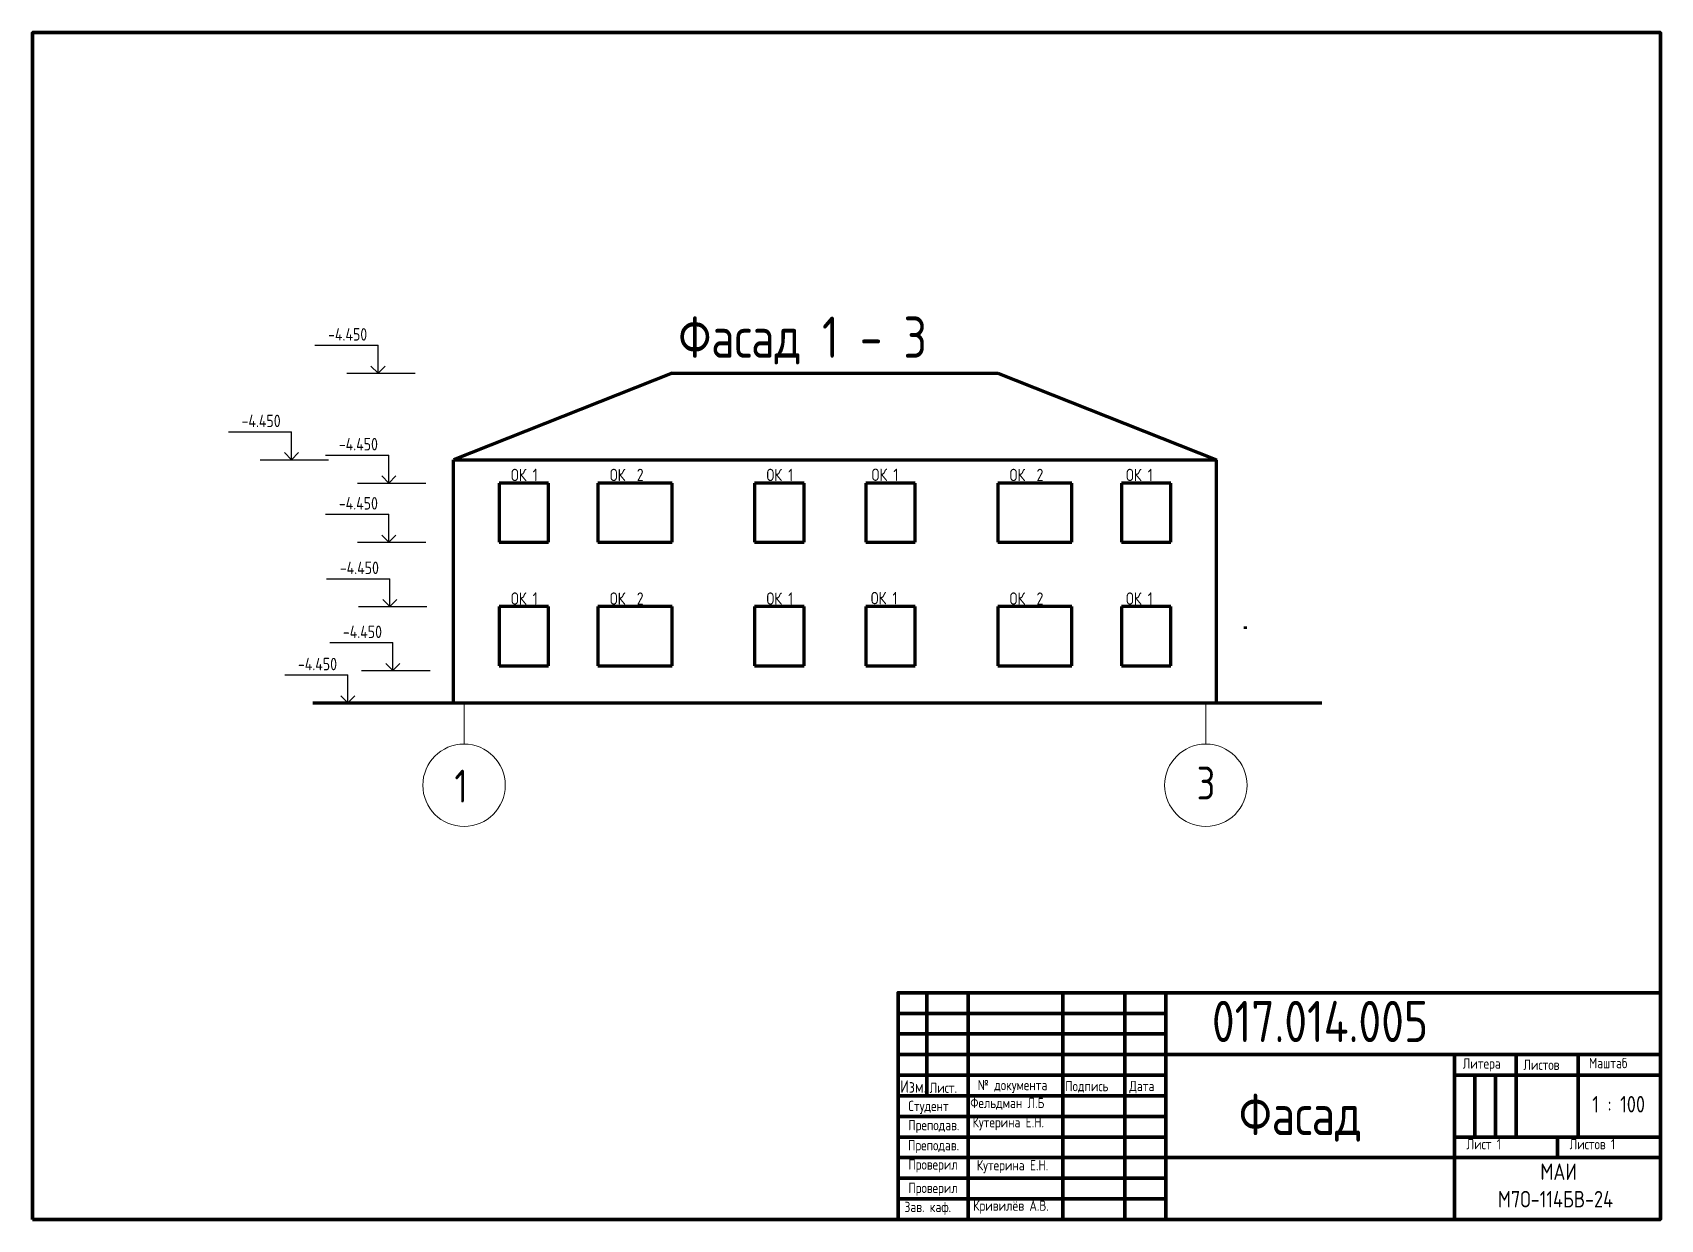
# Paper-space layout 'Фасад' of a CAD drawing. Header units: millimetres. Extents: x 20 to 415, y 5 to 293.
# The model-space entities are those that its viewports show. They can reach past a viewport. Long polylines and large blocks are cut down to what shows.
import ezdxf

# ---------------------------------------------------------------- set-up
doc = ezdxf.new("R2010")
doc.units = ezdxf.units.MM
doc.layers.add('AM_VIEWS', color=1, linetype='Continuous', lineweight=25, plot=False)
for name, color, linetype, lineweight in [('Основная', 5, 'Continuous', 80), ('Основная(схема)', 5, 'Continuous', 70), ('Основной', 5, 'Continuous', 80), ('Размеры', 3, 'Continuous', 30), ('Текст', 102, 'Continuous', 20), ('Тонкая', 250, 'Continuous', 25), ('Тонкая(схема)', 3, 'Continuous', 20)]:
    doc.layers.add(name, color=color, linetype=linetype, lineweight=lineweight)
doc.styles.get("Standard").update_dxf_attribs({"font": 'arial.ttf'})
doc.styles.add('ГОСТ', font='GOST_A.TTF')
doc.styles.add('Схема', font='GOST_A.TTF')

msp = doc.modelspace()

# ---------------------------------------------------------------- linework, layer by layer
at = {"layer": 'Основная(схема)', "linetype": 'ByBlock'}
for p, q in [((-4205.8, 8016.5), (-9510.8, 5916.5)), ((-4205.8, 8016.5), (3694.2, 8016.5)), ((3694.2, 8016.5), (8999.2, 5916.5)), ((-9510.8, 5916.5), (8999.6, 5916.5)), ((-9510.8, 5716.5), (-9510.8, 5916.5)), ((-9510.8, 16.5), (-9510.8, 5716.5)), ((8999.2, 5716.5), (8999.2, 5916.5)), ((8999.2, 16.5), (8999.2, 5716.5)), ((-7205.8, 5351.5), (-8405.8, 5351.5)), ((-8405.8, 5351.5), (-8405.8, 3916.5)), ((-7205.8, 3916.5), (-7205.8, 5351.5)), ((-4205.8, 5351.5), (-6005.8, 5351.5)), ((-6005.8, 5351.5), (-6005.8, 3916.5)), ((-4205.8, 3916.5), (-4205.8, 5351.5)), ((-1005.8, 5351.5), (-2205.8, 5351.5)), ((-2205.8, 5351.5), (-2205.8, 3916.5)), ((-1005.8, 3916.5), (-1005.8, 5351.5)), ((1694.2, 5351.5), (494.2, 5351.5)), ((494.2, 5351.5), (494.2, 3916.5)), ((1694.2, 3916.5), (1694.2, 5351.5)), ((5494.2, 5351.5), (3694.2, 5351.5)), ((3694.2, 5351.5), (3694.2, 3916.5)), ((5494.2, 3916.5), (5494.2, 5351.5)), ((7894.2, 5351.5), (6696.7, 5351.5)), ((6696.7, 5351.5), (6696.7, 3916.5)), ((7894.2, 3916.5), (7894.2, 5351.5)), ((-8405.8, 3916.5), (-7205.8, 3916.5)), ((-6005.8, 3916.5), (-4205.8, 3916.5)), ((-2205.8, 3916.5), (-1005.8, 3916.5)), ((494.2, 3916.5), (1694.2, 3916.5)), ((3694.2, 3916.5), (5494.2, 3916.5)), ((6696.7, 3916.5), (7894.2, 3916.5)), ((-7205.8, 2351.5), (-8405.8, 2351.5)), ((-8405.8, 2351.5), (-8405.8, 916.5)), ((-7205.8, 916.5), (-7205.8, 2351.5)), ((-4205.8, 2351.5), (-6005.8, 2351.5)), ((-6005.8, 2351.5), (-6005.8, 916.5)), ((-4205.8, 916.5), (-4205.8, 2351.5)), ((-1005.8, 2351.5), (-2205.8, 2351.5)), ((-2205.8, 2351.5), (-2205.8, 916.5)), ((-1005.8, 916.5), (-1005.8, 2351.5)), ((1694.2, 2351.5), (494.2, 2351.5)), ((494.2, 2351.5), (494.2, 916.5)), ((1694.2, 916.5), (1694.2, 2351.5)), ((5494.2, 2351.5), (3694.2, 2351.5)), ((3694.2, 2351.5), (3694.2, 916.5)), ((5494.2, 916.5), (5494.2, 2351.5)), ((7894.2, 2351.5), (6696.7, 2351.5)), ((6696.7, 2351.5), (6696.7, 916.5)), ((7894.2, 916.5), (7894.2, 2351.5)), ((9699.2, 1866.5), (9699.2, 1816.5)), ((-8405.8, 916.5), (-7205.8, 916.5)), ((-6005.8, 916.5), (-4205.8, 916.5)), ((-2205.8, 916.5), (-1005.8, 916.5)), ((494.2, 916.5), (1694.2, 916.5)), ((3694.2, 916.5), (5494.2, 916.5)), ((6696.7, 916.5), (7894.2, 916.5)), ((-12928.3, 16.5), (11561.8, 16.5))]:
    msp.add_line(p, q, dxfattribs=at)
at = {"layer": 'Размеры'}
for p, q in [((-12875.1, 8694.8), (-11342.3, 8694.8)), ((-11342.3, 8016.5), (-11342.3, 8694.8)), ((-12101.1, 8016.5), (-10440.6, 8016.5)), ((-11342.3, 8016.5), (-11513.5, 8187.7)), ((-11342.3, 8016.5), (-11171.1, 8187.7)), ((-14975.1, 6594.8), (-13442.3, 6594.8)), ((-13442.3, 5916.5), (-13442.3, 6594.8)), ((-13442.3, 5916.5), (-13613.5, 6087.7)), ((-13442.3, 5916.5), (-13271.1, 6087.7)), ((-12614.7, 6029.8), (-11081.9, 6029.8)), ((-11081.9, 5351.5), (-11081.9, 6029.8)), ((-14201.1, 5916.5), (-12540.6, 5916.5)), ((-11840.8, 5351.5), (-10180.2, 5351.5)), ((-11081.9, 5351.5), (-11253.1, 5522.7)), ((-11081.9, 5351.5), (-10910.7, 5522.7)), ((-12614.7, 4594.8), (-11081.9, 4594.8)), ((-11081.9, 3916.5), (-11081.9, 4594.8)), ((-11081.9, 3916.5), (-11253.1, 4087.7)), ((-11081.9, 3916.5), (-10910.7, 4087.7)), ((-11840.8, 3916.5), (-10180.2, 3916.5)), ((-12590.2, 3029.8), (-11057.4, 3029.8)), ((-11057.4, 2351.5), (-11057.4, 3029.8)), ((-11057.4, 2351.5), (-11228.6, 2522.7)), ((-11057.4, 2351.5), (-10886.2, 2522.7)), ((-11816.2, 2351.5), (-10155.7, 2351.5)), ((-12516, 1477.7), (-10983.2, 1477.7)), ((-10983.2, 799.4), (-10983.2, 1477.7)), ((-11742.1, 799.4), (-10081.5, 799.4)), ((-10983.2, 799.4), (-11154.4, 970.6)), ((-10983.2, 799.4), (-10812, 970.6)), ((-13606.8, 694.8), (-12074, 694.8)), ((-12074, 16.5), (-12074, 694.8)), ((-12074, 16.5), (-12245.2, 187.7)), ((-12074, 16.5), (-11902.8, 187.7))]:
    msp.add_line(p, q, dxfattribs=at)
at = {"layer": 'Текст', "linetype": 'ByBlock'}
for p, q in [((-9510.8, 3972.3), (-9510.8, 4834.2)), ((8999.2, 16.5), (8999.2, 878.4)), ((8999.2, 16.5), (9999.2, 16.5))]:
    msp.add_line(p, q, dxfattribs=at)
at = {"layer": 'Тонкая(схема)', "linetype": 'ByBlock'}
for p, q in [((-8405.8, 3916.5), (-7205.8, 3916.5)), ((-8405.8, 916.5), (-7205.8, 916.5)), ((-9255.8, -983.5), (-9255.8, 16.5)), ((8744.2, 16.5), (8744.2, -983.5))]:
    msp.add_line(p, q, dxfattribs=at)
for centre in [(-9255.8, -1983.5), (8744.2, -1983.5)]:
    msp.add_circle(centre, 1000, dxfattribs=at)

# ---------------------------------------------------------------- texts
at = {"layer": 'Размеры', "attachment_point": 1}
for s, width, gutter_width, heights, insert, char_height in [('{\\fGOST type A|b0|i0|c204|p34;-4\\fGOST type A|b0|i0|c0|p34;.450}', 1499.77, 1513.3, [0], (-12554.7, 9109.3), 302.651), ('{\\fGOST type A|b0|i0|c204|p34;Фасад 1 - 3}', 22285.458, 12.5, [0], (-4054.1, 9390), 1000), ('{\\fGOST type A|b0|i0|c204|p34;-4\\fGOST type A|b0|i0|c0|p34;.450}', 1499.77, 1513.3, [0], (-14654.7, 7009.3), 302.651), ('{\\fGOST type A|b0|i0|c204|p34;-4\\fGOST type A|b0|i0|c0|p34;.450}', 1499.77, 1513.3, [0], (-12294.4, 6444.3), 302.651), ('{\\fGOST type A|b0|i0|c204|p34;\\C256;\\c0;ОК 1}', 641.008, 12.5, [319.9], (-8117.5, 5697.1), 300), ('{\\fGOST type A|b0|i0|c204|p34;\\C256;\\c0;ОК 1}', 641.008, 12.5, [319.9], (-1917.5, 5697.1), 300), ('{\\fGOST type A|b0|i0|c204|p34;\\C256;\\c0;ОК 1}', 641.008, 12.5, [319.9], (6806.9, 5697.1), 300), ('{\\fGOST type A|b0|i0|c204|p34;-4\\fGOST type A|b0|i0|c0|p34;.450}', 1499.77, 1513.3, [0], (-12294.4, 5009.3), 302.651), ('{\\fGOST type A|b0|i0|c204|p34;-4\\fGOST type A|b0|i0|c0|p34;.450}', 1499.77, 1513.3, [0], (-12269.8, 3444.3), 302.651), ('{\\fGOST type A|b0|i0|c204|p34;\\C256;\\c0;ОК 1}', 641.008, 12.5, [319.9], (-8117.5, 2697.1), 300), ('{\\fGOST type A|b0|i0|c204|p34;\\C256;\\c0;ОК 1}', 641.008, 12.5, [319.9], (-1917.5, 2697.1), 300), ('{\\fGOST type A|b0|i0|c204|p34;\\C256;\\c0;ОК 1}', 641.008, 12.5, [319.9], (613.7, 2707.7), 300), ('{\\fGOST type A|b0|i0|c204|p34;-4\\fGOST type A|b0|i0|c0|p34;.450}', 1499.77, 1513.3, [0], (-12195.7, 1892.2), 302.651), ('{\\fGOST type A|b0|i0|c204|p34;-4\\fGOST type A|b0|i0|c0|p34;.450}', 1499.77, 1513.3, [0], (-13286.4, 1109.3), 302.651)]:
    msp.add_mtext_dynamic_manual_height_columns(s, width=width, gutter_width=gutter_width, heights=heights, dxfattribs=dict(at, insert=insert, char_height=char_height))
at = {"layer": 'Размеры'}
note = msp.add_mtext_dynamic_manual_height_columns('{\\fGOST type A|b0|i0|c204|p34;\\C256;\\c0;ОК }', width=641.008, gutter_width=12.5, heights=[319.9, 0], dxfattribs=dict(at, insert=(-5717.5, 5697.1), char_height=300, attachment_point=1))
for column, words in zip(note.columns.linked_columns, ['{\\fGOST type A|b0|i0|c204|p34;\\C256;\\c0;2}']):
    column.text = words
note = msp.add_mtext_dynamic_manual_height_columns('{\\fGOST type A|b0|i0|c204|p34;\\C256;\\c0;ОК 1\\P}', width=641.008, gutter_width=12.5, heights=[319.9, 0], dxfattribs=dict(at, insert=(633.3, 5701.7), char_height=300, attachment_point=1))
note = msp.add_mtext_dynamic_manual_height_columns('{\\fGOST type A|b0|i0|c204|p34;\\C256;\\c0;ОК }', width=641.008, gutter_width=12.5, heights=[319.9, 0], dxfattribs=dict(at, insert=(3982.5, 5697.1), char_height=300, attachment_point=1))
for column, words in zip(note.columns.linked_columns, ['{\\fGOST type A|b0|i0|c204|p34;\\C256;\\c0;2}']):
    column.text = words
note = msp.add_mtext_dynamic_manual_height_columns('{\\fGOST type A|b0|i0|c204|p34;\\C256;\\c0;ОК }', width=641.008, gutter_width=12.5, heights=[319.9, 0], dxfattribs=dict(at, insert=(-5717.5, 2697.1), char_height=300, attachment_point=1))
for column, words in zip(note.columns.linked_columns, ['{\\fGOST type A|b0|i0|c204|p34;\\C256;\\c0;2}']):
    column.text = words
note = msp.add_mtext_dynamic_manual_height_columns('{\\fGOST type A|b0|i0|c204|p34;\\C256;\\c0;ОК }', width=641.008, gutter_width=12.5, heights=[319.9, 0], dxfattribs=dict(at, insert=(3982.5, 2697.1), char_height=300, attachment_point=1))
for column, words in zip(note.columns.linked_columns, ['{\\fGOST type A|b0|i0|c204|p34;\\C256;\\c0;2}']):
    column.text = words
note = msp.add_mtext_dynamic_manual_height_columns('{\\fGOST type A|b0|i0|c204|p34;\\C256;\\c0;ОК 1\\P}', width=641.008, gutter_width=12.5, heights=[319.9, 0], dxfattribs=dict(at, insert=(6806.9, 2697.1), char_height=300, attachment_point=1))
at = {"layer": 'Тонкая', "color": 3, "linetype": 'ByBlock', "style": 'Схема'}
for s, p in [('3', (8521, -2330.3)), ('1', (-9488.6, -2404.5))]:
    msp.add_text(s, height=800, dxfattribs=at).set_placement(p)

psp = doc.layouts.new('Фасад')

# ---------------------------------------------------------------- linework, layer by layer
at = {"layer": 'Основная'}
psp.add_lwpolyline([(20, 5), (415, 5), (415, 293), (20, 293)], close=True, dxfattribs=at)
at = {"layer": 'Основной'}
for p, q in [((380, 40), (380, 45)), ((395, 25), (395, 45))]:
    psp.add_line(p, q, dxfattribs=at)
for points in [[(415, 5), (230, 5), (230, 60), (415, 60)], [(230, 60), (237, 60), (237, 55), (230, 55)], [(237, 55), (247, 55), (247, 60), (237, 60)], [(247, 55), (270, 55), (270, 60), (247, 60)], [(270, 55), (285, 55), (285, 60), (270, 60)], [(285, 55), (295, 55), (295, 60), (285, 60)], [(230, 55), (237, 55), (237, 50), (230, 50)], [(237, 50), (247, 50), (247, 55), (237, 55)], [(247, 50), (270, 50), (270, 55), (247, 55)], [(270, 50), (285, 50), (285, 55), (270, 55)], [(285, 50), (295, 50), (295, 55), (285, 55)], [(230, 50), (237, 50), (237, 45), (230, 45)], [(237, 45), (247, 45), (247, 50), (237, 50)], [(247, 45), (270, 45), (270, 50), (247, 50)], [(270, 45), (285, 45), (285, 50), (270, 50)], [(285, 45), (295, 45), (295, 50), (285, 50)], [(230, 45), (237, 45), (237, 40), (230, 40)], [(237, 40), (247, 40), (247, 45), (237, 45)], [(247, 40), (270, 40), (270, 45), (247, 45)], [(270, 40), (285, 40), (285, 45), (270, 45)], [(285, 40), (295, 40), (295, 45), (285, 45)], [(365, 20), (295, 20), (295, 45), (365, 45)], [(415, 20), (365, 20), (365, 45), (415, 45)], [(365, 45), (415, 45), (415, 40), (365, 40)], [(230, 40), (237, 40), (237, 35), (230, 35)], [(237, 35), (247, 35), (247, 40), (237, 40)], [(247, 35), (270, 35), (270, 40), (247, 40)], [(270, 35), (285, 35), (285, 40), (270, 40)], [(285, 35), (295, 35), (295, 40), (285, 40)], [(365, 40), (370, 40), (370, 25), (365, 25)], [(370, 40), (375, 40), (375, 25), (370, 25)], [(375, 40), (380, 40), (380, 25), (375, 25)], [(415, 25), (395, 25), (395, 40), (415, 40)], [(247, 30), (270, 30), (270, 35), (247, 35)], [(270, 30), (285, 30), (285, 35), (270, 35)], [(285, 30), (295, 30), (295, 35), (285, 35)], [(247, 25), (270, 25), (270, 30), (247, 30)], [(270, 25), (285, 25), (285, 30), (270, 30)], [(285, 25), (295, 25), (295, 30), (285, 30)], [(247, 20), (270, 20), (270, 25), (247, 25)], [(270, 20), (285, 20), (285, 25), (270, 25)], [(285, 20), (295, 20), (295, 25), (285, 25)], [(365, 20), (390, 20), (390, 25), (365, 25)], [(390, 25), (415, 25), (415, 20), (390, 20)], [(247, 15), (270, 15), (270, 20), (247, 20)], [(270, 15), (285, 15), (285, 20), (270, 20)], [(285, 15), (295, 15), (295, 20), (285, 20)], [(295, 5), (365, 5), (365, 20), (295, 20)], [(365, 20), (415, 20), (415, 5), (365, 5)], [(247, 10), (270, 10), (270, 15), (247, 15)], [(270, 10), (285, 10), (285, 15), (270, 15)], [(285, 10), (295, 10), (295, 15), (285, 15)], [(247, 5), (270, 5), (270, 10), (247, 10)], [(270, 5), (285, 5), (285, 10), (270, 10)], [(285, 5), (295, 5), (295, 10), (285, 10)]]:
    psp.add_lwpolyline(points, close=True, dxfattribs=at)
for points in [[(237, 30), (230, 30), (230, 35), (237, 35)], [(237, 30), (247, 30), (247, 35), (237, 35)], [(237, 25), (230, 25), (230, 30), (237, 30)], [(247, 30), (237, 30)], [(237, 20), (230, 20), (230, 25), (237, 25)], [(237, 20), (247, 20), (247, 25), (237, 25)], [(237, 15), (230, 15), (230, 20), (237, 20)], [(237, 15), (247, 15), (247, 20), (237, 20)], [(237, 10), (230, 10), (230, 15), (237, 15)], [(237, 10), (247, 10), (247, 15), (237, 15)], [(237, 5), (230, 5), (230, 10), (237, 10)], [(237, 5), (247, 5), (247, 10), (237, 10)]]:
    psp.add_lwpolyline(points, dxfattribs=at)

# ---------------------------------------------------------------- texts
at = {"layer": 'Текст', "color": 0, "attachment_point": 1, "style": 'ГОСТ'}
for s, width, heights, insert, char_height in [('017.014.005', 22.3124, [0], (306.17, 58.04), 10), ('Фельдман Л.Б', 22.2854, [0], (247.54, 34.52), 2.5), ('Кутерина Е.Н.', 23, [3.13], (248.08, 29.83), 2.5), ('Кутерина Е.Н.', 23, [3.13], (249.11, 19.4), 2.5), ('Кривилёв А.В.', 23, [3.13], (248.22, 9.59), 2.5)]:
    psp.add_mtext_dynamic_manual_height_columns(s, width=width, gutter_width=12.5, heights=heights, dxfattribs=dict(at, insert=insert, char_height=char_height))
at = {"layer": 'Текст', "insert": (296.41, 35.47), "char_height": 10, "attachment_point": 1}
psp.add_mtext_dynamic_manual_height_columns('\\pi16.31227;{\\fGOST type A|b0|i0|c204|p34;\\C256;\\c0;Фасад}', width=63.3679, gutter_width=12.5, heights=[0], dxfattribs=at)
at = {"layer": 'Тонкая', "style": 'ГОСТ'}
for s, width, heights, insert, char_height, attachment_point in [('Литера', 15, [0], (367.04, 44.09), 2.5, 1), ('Листов', 15, [0], (381.74, 43.78), 2.5, 1), ('Маштаб', 30, [0], (397.67, 44.19), 2.5, 1), ('Изм.', 4.2453, [0], (230.54, 38.75), 3, 1), ('№ документа', 22.3124, [0], (249.33, 38.86), 2.5, 1), ('Студент', 17, [0], (232.51, 33.78), 2.5, 1), ('1 : 100', 20, [0], (404.86, 32.96), 4, 5), ('Преподав.', 17, [0], (232.5, 29.14), 2.5, 1), ('Преподав.', 17, [0], (232.44, 24.26), 2.5, 1), ('Лист 1', 25, [0], (367.96, 24.52), 2.5, 1), ('Листов 1', 25, [0], (392.96, 24.52), 2.5, 1), ('Проверил', 14.3469, [0], (232.51, 19.59), 2.5, 1), ('\\pi20.99571;МАИ\\P\\pi10.70264;М7О-114БВ-24', 50, [0], (364.86, 18.59), 4, 1), ('Проверил', 14.3469, [0], (232.51, 13.9), 2.5, 1), ('Зав. каф.', 13.0245, [7.58], (231.58, 9.28), 2.5, 1)]:
    psp.add_mtext_dynamic_manual_height_columns(s, width=width, gutter_width=12.5, heights=heights, dxfattribs=dict(at, insert=insert, char_height=char_height, attachment_point=attachment_point))
at = {"layer": 'Тонкая', "insert": (237.67, 38.2), "char_height": 2.5, "width": 6.2563, "attachment_point": 1, "style": 'ГОСТ'}
psp.add_mtext('Лист.', dxfattribs=at)
at = {"layer": 'Тонкая', "char_height": 2.5, "attachment_point": 1, "style": 'ГОСТ'}
for s, insert in [('Подпись', (270.58, 38.61)), ('Дата', (286.15, 38.63))]:
    psp.add_mtext(s, dxfattribs=dict(at, insert=insert))

# ---------------------------------------------------------------- viewports
at = {"layer": 'AM_VIEWS'}
psp.add_viewport(center=(217.5, 149), size=(395, 288), view_center_point=(24.46, 1881.64), view_height=28800, dxfattribs=at)

doc.saveas('drawing.dxf')
